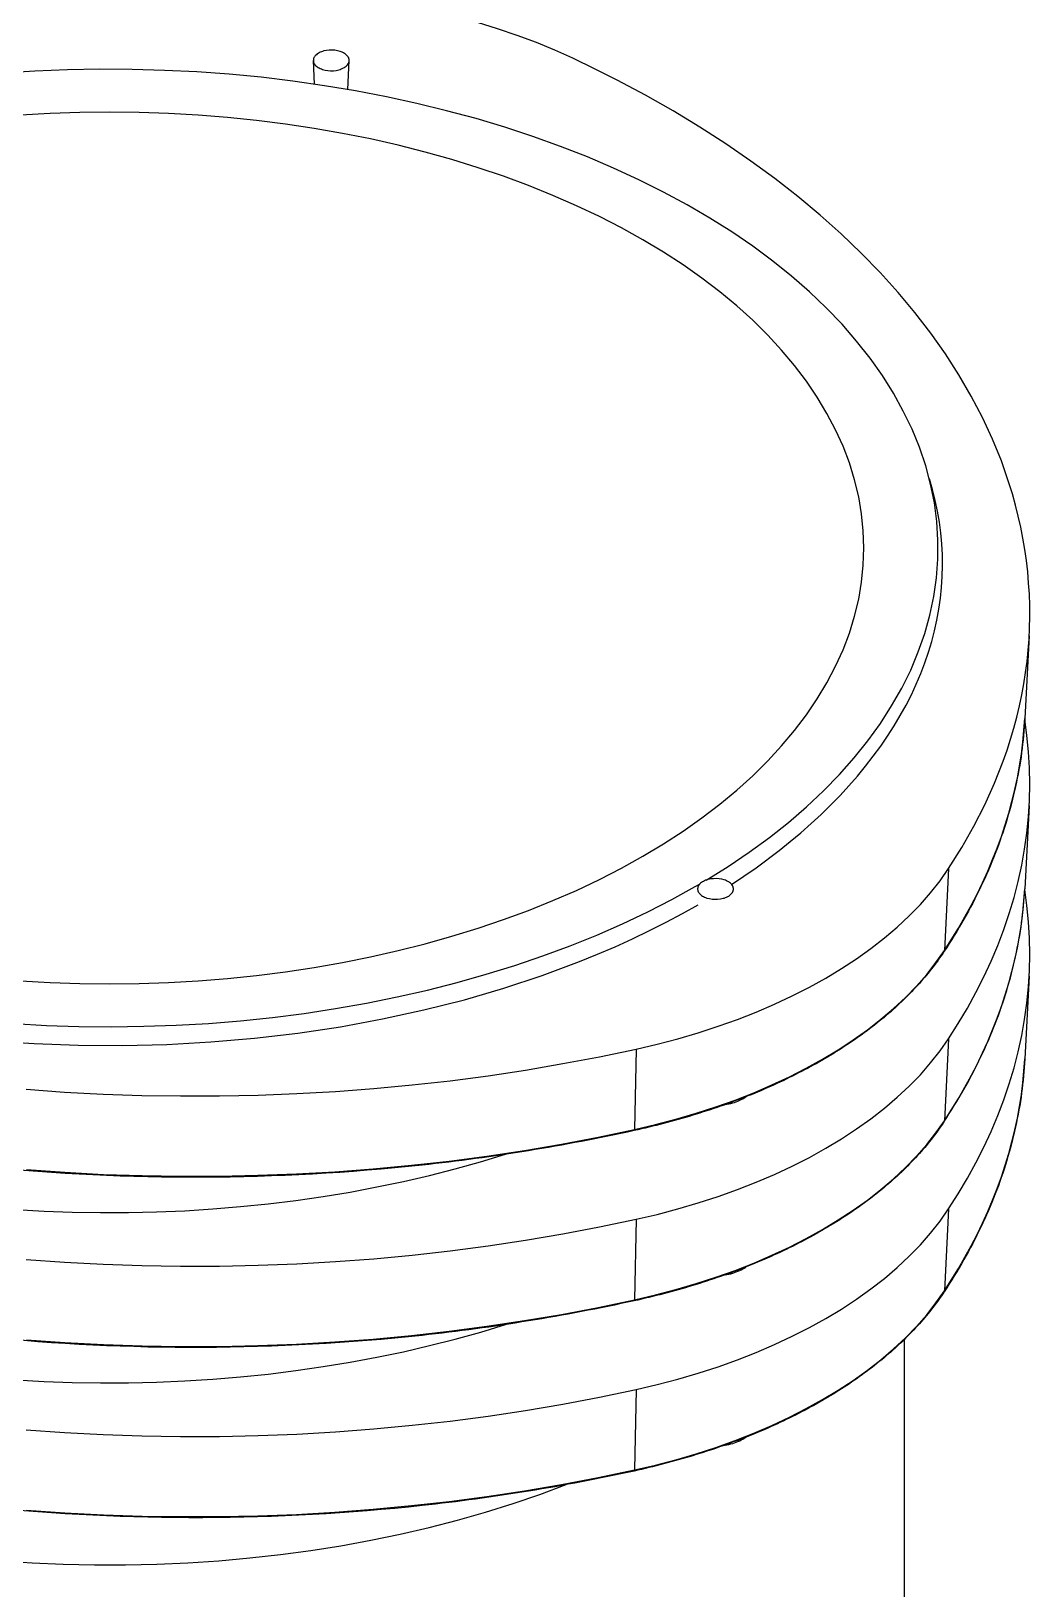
# Model space of a CAD drawing. Extents: x 3 to 197, y 5 to 247.
# Drawn here: x 170.24 to 197.2, y 123.91 to 165.96 of the extents above; entities that cross this region are included whole.
import ezdxf

# ---------------------------------------------------------------- set-up
doc = ezdxf.new("R2010")
doc.units = 0
doc.layers.add('LIVELLO_1', color=160, linetype='Continuous')

# ---------------------------------------------------------------- blocks, each defined once
blk = doc.blocks.new('AI9-BLK1')
at = {"layer": 'LIVELLO_1', "color": 7}
for p, q in [((77.781, 39.077), (77.754, 39.713)), ((78.688, 38.932), (78.722, 39.713)), ((97.08, 24.188), (96.961, 21.954)), ((97.08, 19.594), (96.961, 17.359)), ((94.904, 17.904), (94.791, 15.691)), ((97.08, 14.997), (96.961, 12.763)), ((94.904, 13.308), (94.791, 11.096)), ((86.467, 13.029), (86.423, 10.857)), ((86.467, 8.435), (86.423, 6.263)), ((94.904, 8.713), (94.791, 6.5)), ((93.707, 5.189), (93.707, -26.715)), ((86.467, 3.84), (86.423, 1.668))]:
    blk.add_line(p, q, dxfattribs=at)
for points in [[(84.757, 39.775), (84.273, 39.993), (83.774, 40.2), (83.258, 40.395), (82.73, 40.574), (82.189, 40.744), (81.636, 40.899), (81.072, 41.039), (80.499, 41.167), (79.916, 41.279), (79.327, 41.379), (78.73, 41.463), (78.126, 41.534), (77.521, 41.59), (76.911, 41.63), (76.297, 41.656), (75.683, 41.666), (75.068, 41.663), (74.456, 41.641), (73.843, 41.608), (73.234, 41.559)], [(78.722, 39.718), (78.72, 39.729), (78.72, 39.739), (78.717, 39.752), (78.715, 39.762), (78.712, 39.774), (78.708, 39.784), (78.704, 39.795), (78.698, 39.805), (78.691, 39.815), (78.676, 39.836), (78.659, 39.855), (78.639, 39.873), (78.617, 39.892), (78.592, 39.909), (78.565, 39.924), (78.536, 39.937), (78.506, 39.95), (78.474, 39.963), (78.405, 39.981), (78.332, 39.993), (78.256, 39.998), (78.181, 39.996), (78.107, 39.988), (78.036, 39.973), (78, 39.963), (77.97, 39.95), (77.938, 39.937), (77.909, 39.924), (77.882, 39.909), (77.859, 39.892), (77.835, 39.873), (77.814, 39.855), (77.798, 39.836), (77.784, 39.815), (77.777, 39.805), (77.771, 39.795), (77.768, 39.784), (77.762, 39.774), (77.759, 39.762), (77.758, 39.752), (77.756, 39.739), (77.754, 39.729), (77.754, 39.718), (77.754, 39.708), (77.756, 39.698), (77.758, 39.687), (77.759, 39.673), (77.762, 39.663), (77.768, 39.654), (77.771, 39.642), (77.777, 39.632), (77.784, 39.622), (77.798, 39.601), (77.814, 39.583), (77.835, 39.563), (77.859, 39.547), (77.882, 39.528), (77.909, 39.514), (77.938, 39.499), (77.97, 39.487), (78, 39.476), (78.07, 39.456), (78.144, 39.444), (78.218, 39.44), (78.294, 39.441), (78.368, 39.449), (78.44, 39.464), (78.474, 39.476), (78.506, 39.487), (78.536, 39.499), (78.565, 39.514), (78.592, 39.528), (78.617, 39.547), (78.639, 39.563), (78.659, 39.583), (78.676, 39.601), (78.691, 39.622), (78.698, 39.632), (78.704, 39.642), (78.708, 39.654), (78.712, 39.663), (78.715, 39.673), (78.717, 39.687), (78.72, 39.698), (78.72, 39.708), (78.722, 39.718)], [(94.904, 17.904), (95.26, 18.472), (95.587, 19.047), (95.883, 19.626), (96.145, 20.211), (96.378, 20.803), (96.481, 21.099), (96.577, 21.395), (96.665, 21.695), (96.744, 21.993), (96.816, 22.291), (96.88, 22.593), (96.935, 22.892), (96.982, 23.194), (97.02, 23.495), (97.052, 23.796), (97.075, 24.099), (97.089, 24.401), (97.095, 24.702), (97.093, 25.007), (97.083, 25.308), (97.064, 25.61), (97.039, 25.913), (97.004, 26.216), (96.961, 26.515), (96.909, 26.817), (96.852, 27.118), (96.784, 27.418), (96.708, 27.716), (96.624, 28.017), (96.533, 28.314), (96.327, 28.905), (96.088, 29.496), (95.816, 30.079), (95.513, 30.657), (95.181, 31.23), (94.816, 31.798), (94.42, 32.357), (93.995, 32.911), (93.54, 33.455), (93.055, 33.992), (92.544, 34.519), (92.002, 35.036), (91.432, 35.545), (90.836, 36.042), (90.214, 36.528), (89.565, 37.002), (88.891, 37.465), (88.191, 37.915), (87.467, 38.353), (86.722, 38.776), (85.953, 39.186), (85.361, 39.484), (84.757, 39.775)], [(88.356, 17.588), (88.951, 17.96), (89.521, 18.344), (90.064, 18.742), (90.581, 19.149), (91.068, 19.569), (91.527, 20.001), (91.955, 20.443), (92.354, 20.891), (92.724, 21.352), (93.061, 21.819), (93.364, 22.293), (93.638, 22.774), (93.879, 23.261), (94.084, 23.752), (94.258, 24.248), (94.396, 24.747), (94.502, 25.249), (94.573, 25.753), (94.612, 26.258), (94.614, 26.766), (94.584, 27.271), (94.518, 27.775), (94.418, 28.277), (94.285, 28.778), (94.116, 29.274), (93.916, 29.766), (93.681, 30.254), (93.415, 30.736), (93.115, 31.212), (92.784, 31.681), (92.42, 32.141), (92.027, 32.594), (91.602, 33.035), (91.149, 33.468), (90.666, 33.89), (90.156, 34.301), (89.617, 34.7), (89.051, 35.087), (88.46, 35.459), (87.845, 35.822), (87.204, 36.166), (86.543, 36.495), (85.858, 36.813), (85.152, 37.113), (84.427, 37.396), (83.683, 37.663), (82.923, 37.913), (82.146, 38.147), (81.351, 38.361), (80.545, 38.558), (79.725, 38.735), (78.894, 38.894), (78.052, 39.036), (77.203, 39.158), (76.346, 39.262), (75.482, 39.344), (74.612, 39.408), (73.74, 39.449), (72.865, 39.474), (71.99, 39.479), (71.115, 39.463), (70.24, 39.426), (69.369, 39.372)], [(69.678, 13.718), (70.55, 13.67), (71.423, 13.642), (72.3, 13.634), (73.175, 13.644), (74.051, 13.675), (74.921, 13.724), (75.788, 13.795), (76.649, 13.886), (77.506, 13.994), (78.353, 14.123), (79.191, 14.271), (80.017, 14.437), (80.833, 14.623), (81.634, 14.826), (82.421, 15.047), (83.194, 15.286), (83.949, 15.543), (84.687, 15.816), (85.405, 16.104), (86.103, 16.41), (86.78, 16.732), (87.433, 17.067), (88.066, 17.418), (88.196, 17.494)], [(69.853, 14.869), (70.649, 14.826), (71.449, 14.796), (72.248, 14.788), (73.048, 14.796), (73.845, 14.826), (74.642, 14.869), (75.434, 14.933), (76.221, 15.014), (77.003, 15.114), (77.777, 15.231), (78.543, 15.365), (79.297, 15.518), (80.042, 15.686), (80.776, 15.87), (81.494, 16.073), (82.201, 16.29), (82.891, 16.524), (83.563, 16.771), (84.219, 17.036), (84.859, 17.314), (85.477, 17.608), (86.072, 17.916), (86.651, 18.235), (87.204, 18.569), (87.736, 18.914), (88.243, 19.271), (88.725, 19.64), (89.184, 20.02), (89.616, 20.407), (90.019, 20.806), (90.396, 21.214), (90.745, 21.631), (91.066, 22.054), (91.358, 22.484), (91.619, 22.92), (91.852, 23.362), (92.054, 23.809), (92.227, 24.261), (92.366, 24.715), (92.476, 25.173), (92.554, 25.634), (92.6, 26.094), (92.616, 26.556), (92.6, 27.018), (92.554, 27.48), (92.476, 27.938), (92.366, 28.397), (92.227, 28.852), (92.054, 29.303), (91.852, 29.75), (91.619, 30.191), (91.358, 30.629), (91.066, 31.061), (90.745, 31.484), (90.396, 31.899), (90.019, 32.305), (89.616, 32.704), (89.184, 33.094), (88.725, 33.473), (88.243, 33.84), (87.736, 34.198), (87.204, 34.544), (86.651, 34.876), (86.072, 35.197), (85.477, 35.504), (84.859, 35.797), (84.219, 36.075), (83.563, 36.34), (82.891, 36.59), (82.201, 36.823), (81.494, 37.04), (80.776, 37.243), (80.042, 37.427), (79.297, 37.597), (78.543, 37.748), (77.777, 37.882), (77.003, 37.998), (76.221, 38.097), (75.434, 38.178), (74.642, 38.241), (73.845, 38.287), (73.048, 38.313), (72.248, 38.323), (71.449, 38.313), (70.649, 38.287), (69.853, 38.241)], [(89.046, 17.474), (89.705, 17.924), (90.329, 18.388), (90.627, 18.629), (90.916, 18.869), (91.195, 19.116), (91.466, 19.365), (91.725, 19.619), (91.974, 19.877), (92.214, 20.136), (92.444, 20.397), (92.663, 20.664), (92.87, 20.932), (93.07, 21.204), (93.257, 21.476), (93.432, 21.753), (93.599, 22.031), (93.754, 22.311), (93.897, 22.594), (94.029, 22.877), (94.15, 23.164), (94.261, 23.452), (94.359, 23.74), (94.447, 24.03), (94.523, 24.32), (94.589, 24.612), (94.641, 24.905), (94.683, 25.198), (94.713, 25.493), (94.732, 25.787), (94.739, 26.08), (94.735, 26.374), (94.72, 26.668), (94.692, 26.963), (94.653, 27.256), (94.604, 27.549), (94.541, 27.841), (94.467, 28.132), (94.383, 28.422)], [(69.035, 13.255), (70.219, 13.176), (71.41, 13.133), (72.604, 13.127), (73.796, 13.154), (74.984, 13.221), (76.162, 13.323), (77.331, 13.459), (78.485, 13.634), (79.624, 13.843), (80.741, 14.085), (81.832, 14.362), (82.897, 14.673), (83.935, 15.014), (84.936, 15.389), (85.424, 15.587), (85.903, 15.793), (86.371, 16.005), (86.83, 16.226), (87.28, 16.451), (87.718, 16.685), (88.147, 16.926)], [(70.013, 9.774), (71.049, 9.703), (72.088, 9.647), (73.13, 9.612), (74.172, 9.596), (75.216, 9.597), (76.258, 9.621), (77.299, 9.66), (78.337, 9.719), (79.371, 9.797), (80.4, 9.894), (81.425, 10.007), (82.442, 10.142), (83.452, 10.292), (84.452, 10.464), (85.443, 10.651), (86.423, 10.857), (86.988, 10.989), (87.543, 11.134), (88.086, 11.296), (88.619, 11.467), (89.137, 11.653), (89.641, 11.849), (90.132, 12.06), (90.605, 12.282), (91.062, 12.514), (91.503, 12.756), (91.924, 13.011), (92.327, 13.276), (92.71, 13.55), (93.073, 13.833), (93.415, 14.123), (93.736, 14.423), (94.034, 14.729), (94.311, 15.045), (94.562, 15.363), (94.791, 15.691), (95.168, 16.295), (95.345, 16.598), (95.513, 16.904), (95.672, 17.212), (95.82, 17.52), (95.961, 17.832), (96.092, 18.143), (96.214, 18.456), (96.329, 18.77), (96.433, 19.085), (96.528, 19.401), (96.614, 19.717), (96.692, 20.037), (96.759, 20.353), (96.818, 20.674), (96.867, 20.993), (96.907, 21.313), (96.938, 21.634), (96.961, 21.954)], [(94.904, 13.308), (95.165, 13.721), (95.412, 14.136), (95.641, 14.555), (95.855, 14.976), (96.05, 15.401), (96.232, 15.826), (96.394, 16.255), (96.541, 16.685), (96.671, 17.118), (96.782, 17.555), (96.877, 17.99), (96.956, 18.426), (97.017, 18.862), (97.061, 19.301), (97.086, 19.742), (97.096, 20.18), (97.088, 20.62), (97.062, 21.056), (97.019, 21.496), (96.958, 21.935)], [(69.998, 11.944), (71.037, 11.87), (72.079, 11.816), (73.125, 11.78), (74.171, 11.765), (75.217, 11.766), (76.263, 11.788), (77.309, 11.827), (78.351, 11.888), (79.389, 11.966), (80.422, 12.061), (81.451, 12.176), (82.471, 12.311), (83.484, 12.464), (84.487, 12.636), (85.483, 12.822), (86.467, 13.029)], [(86.467, 13.029), (87.037, 13.163), (87.596, 13.31), (88.143, 13.469), (88.68, 13.644), (89.202, 13.831), (89.71, 14.029), (90.204, 14.241), (90.684, 14.465), (91.144, 14.699), (91.587, 14.945), (92.012, 15.202), (92.418, 15.468), (92.804, 15.745), (93.17, 16.03), (93.514, 16.323), (93.838, 16.624), (94.14, 16.934), (94.417, 17.25), (94.671, 17.575), (94.904, 17.904)], [(89.094, 17.352), (89.094, 17.362), (89.093, 17.374), (89.091, 17.384), (89.089, 17.395), (89.084, 17.405), (89.081, 17.416), (89.076, 17.428), (89.071, 17.438), (89.066, 17.448), (89.051, 17.468), (89.034, 17.489), (89.013, 17.507), (88.991, 17.524), (88.966, 17.54), (88.939, 17.557), (88.911, 17.571), (88.88, 17.585), (88.848, 17.595), (88.779, 17.612), (88.705, 17.626), (88.631, 17.631), (88.555, 17.629), (88.481, 17.621), (88.41, 17.604), (88.375, 17.595), (88.343, 17.585), (88.312, 17.571), (88.283, 17.557), (88.257, 17.54), (88.231, 17.524), (88.209, 17.507), (88.189, 17.489), (88.172, 17.468), (88.157, 17.448), (88.152, 17.438), (88.147, 17.428), (88.141, 17.416), (88.138, 17.405), (88.133, 17.395), (88.132, 17.384), (88.13, 17.374), (88.128, 17.362), (88.128, 17.352), (88.128, 17.342), (88.13, 17.329), (88.132, 17.318), (88.133, 17.308), (88.138, 17.296), (88.141, 17.287), (88.147, 17.277), (88.152, 17.263), (88.157, 17.253), (88.172, 17.236), (88.189, 17.216), (88.209, 17.198), (88.231, 17.178), (88.257, 17.161), (88.283, 17.147), (88.312, 17.133), (88.343, 17.118), (88.375, 17.107), (88.444, 17.091), (88.518, 17.077), (88.592, 17.072), (88.668, 17.074), (88.742, 17.082), (88.814, 17.099), (88.848, 17.107), (88.88, 17.118), (88.911, 17.133), (88.939, 17.147), (88.966, 17.161), (88.991, 17.178), (89.013, 17.198), (89.034, 17.216), (89.051, 17.236), (89.066, 17.253), (89.071, 17.263), (89.076, 17.277), (89.081, 17.287), (89.084, 17.296), (89.089, 17.308), (89.091, 17.318), (89.093, 17.329), (89.094, 17.342), (89.094, 17.352)], [(94.791, 11.096), (95.168, 11.699), (95.345, 12.003), (95.513, 12.31), (95.672, 12.616), (95.82, 12.927), (95.961, 13.237), (96.092, 13.548), (96.214, 13.861), (96.329, 14.176), (96.433, 14.49), (96.528, 14.805), (96.614, 15.124), (96.69, 15.44), (96.759, 15.76), (96.818, 16.079), (96.867, 16.397), (96.907, 16.718), (96.938, 17.038), (96.961, 17.359)], [(94.904, 8.713), (95.165, 9.125), (95.412, 9.542), (95.641, 9.96), (95.855, 10.381), (96.052, 10.806), (96.232, 11.233), (96.394, 11.661), (96.541, 12.092), (96.671, 12.524), (96.782, 12.959), (96.877, 13.393), (96.956, 13.831), (97.017, 14.27), (97.061, 14.708), (97.086, 15.146), (97.096, 15.585), (97.088, 16.025), (97.062, 16.463), (97.019, 16.901), (96.958, 17.339)], [(69.998, 7.346), (71.037, 7.275), (72.079, 7.221), (73.125, 7.187), (74.171, 7.168), (75.217, 7.172), (76.263, 7.193), (77.309, 7.234), (78.351, 7.294), (79.389, 7.371), (80.422, 7.467), (81.451, 7.583), (82.471, 7.717), (83.484, 7.87), (84.487, 8.04), (85.483, 8.229), (86.467, 8.435)], [(69.732, 8.695), (70.489, 8.652), (71.246, 8.628), (72.007, 8.614), (72.766, 8.616), (73.524, 8.634), (74.283, 8.667), (75.037, 8.715), (75.79, 8.776), (76.538, 8.853), (77.281, 8.944), (78.019, 9.051), (78.749, 9.171), (79.472, 9.306), (80.186, 9.454), (80.892, 9.619), (81.587, 9.795), (82.271, 9.984), (82.944, 10.189)], [(86.467, 8.435), (87.037, 8.568), (87.596, 8.715), (88.143, 8.876), (88.68, 9.051), (89.202, 9.235), (89.71, 9.436), (90.204, 9.647), (90.684, 9.869), (91.144, 10.105), (91.587, 10.35), (92.012, 10.607), (92.418, 10.874), (92.804, 11.149), (93.17, 11.435), (93.514, 11.729), (93.838, 12.03), (94.14, 12.338), (94.417, 12.656), (94.671, 12.978), (94.904, 13.308)], [(70.013, 0.584), (71.049, 0.512), (72.088, 0.458), (73.13, 0.423), (74.172, 0.407), (75.216, 0.41), (76.258, 0.43), (77.299, 0.469), (78.337, 0.529), (79.371, 0.606), (80.4, 0.705), (81.425, 0.818), (82.442, 0.952), (83.452, 1.103), (84.452, 1.273), (85.443, 1.462), (86.423, 1.668), (86.988, 1.798), (87.543, 1.945), (88.086, 2.106), (88.619, 2.277), (89.137, 2.463), (89.641, 2.661), (90.132, 2.87), (90.605, 3.091), (91.062, 3.323), (91.503, 3.569), (91.924, 3.82), (92.327, 4.086), (92.71, 4.359), (93.073, 4.642), (93.415, 4.934), (93.736, 5.234), (94.034, 5.542), (94.311, 5.854), (94.562, 6.175), (94.791, 6.5), (95.168, 7.104), (95.345, 7.409), (95.513, 7.715), (95.672, 8.023), (95.82, 8.331), (95.961, 8.642), (96.092, 8.952), (96.214, 9.266), (96.329, 9.581), (96.433, 9.895), (96.528, 10.21), (96.614, 10.528), (96.692, 10.846), (96.759, 11.165), (96.818, 11.483), (96.867, 11.803), (96.907, 12.122), (96.938, 12.443), (96.961, 12.763)], [(70.013, 5.177), (71.049, 5.105), (72.088, 5.054), (73.13, 5.016), (74.172, 5.001), (75.216, 5.004), (76.258, 5.024), (77.299, 5.065), (78.337, 5.125), (79.371, 5.202), (80.4, 5.298), (81.425, 5.413), (82.442, 5.546), (83.452, 5.698), (84.452, 5.867), (85.443, 6.057), (86.423, 6.263)], [(86.423, 6.263), (86.988, 6.395), (87.543, 6.541), (88.086, 6.699), (88.618, 6.872), (89.137, 7.056), (89.641, 7.254), (90.132, 7.465), (90.605, 7.685), (91.062, 7.918), (91.503, 8.163), (91.924, 8.417), (92.327, 8.68), (92.71, 8.955), (93.073, 9.237), (93.415, 9.528), (93.736, 9.828), (94.034, 10.136), (94.311, 10.449), (94.562, 10.77), (94.791, 11.096)], [(69.998, 2.753), (71.037, 2.679), (72.079, 2.627), (73.125, 2.59), (74.171, 2.574), (75.217, 2.575), (76.263, 2.598), (77.309, 2.638), (78.351, 2.697), (79.389, 2.775), (80.422, 2.874), (81.451, 2.987), (82.471, 3.122), (83.484, 3.274), (84.487, 3.445), (85.483, 3.633), (86.467, 3.84)], [(69.732, 4.099), (70.489, 4.059), (71.246, 4.031), (72.007, 4.018), (72.766, 4.021), (73.524, 4.039), (74.283, 4.073), (75.037, 4.118), (75.79, 4.181), (76.538, 4.257), (77.281, 4.351), (78.019, 4.456), (78.749, 4.576), (79.472, 4.711), (80.187, 4.86), (80.892, 5.023), (81.587, 5.2), (82.273, 5.388), (82.944, 5.593)], [(86.467, 3.84), (87.037, 3.972), (87.596, 4.12), (88.143, 4.282), (88.68, 4.455), (89.202, 4.641), (89.71, 4.841), (90.204, 5.052), (90.684, 5.275), (91.144, 5.51), (91.587, 5.755), (92.012, 6.011), (92.418, 6.277), (92.804, 6.554), (93.17, 6.839), (93.514, 7.132), (93.838, 7.435), (94.14, 7.745), (94.417, 8.059), (94.671, 8.384), (94.904, 8.713)], [(69.324, -0.786), (70.162, -0.842), (71.001, -0.879), (71.843, -0.896), (72.686, -0.896), (73.528, -0.878), (74.368, -0.84), (75.206, -0.782), (76.039, -0.708), (76.865, -0.618), (77.687, -0.506), (78.499, -0.379), (79.302, -0.232), (80.096, -0.068), (80.877, 0.113), (81.647, 0.311), (82.403, 0.527), (83.145, 0.759), (83.869, 1.006), (84.578, 1.271)]]:
    blk.add_lwpolyline(points, dxfattribs=at)
for points, knots in [([(96.961, 21.954), (96.943, 21.647), (96.914, 21.339), (96.874, 21.035), (96.832, 20.728), (96.778, 20.422), (96.71, 20.119), (96.644, 19.813), (96.563, 19.51), (96.472, 19.21), (96.381, 18.905), (96.277, 18.606), (96.161, 18.308), (96.042, 18.004), (95.915, 17.708), (95.775, 17.416), (95.633, 17.117), (95.479, 16.824), (95.315, 16.536), (95.147, 16.241), (94.972, 15.953), (94.784, 15.669), (94.57, 15.345), (94.327, 15.039), (94.066, 14.749), (93.784, 14.441), (93.481, 14.154), (93.162, 13.886), (92.819, 13.601), (92.459, 13.339), (92.086, 13.095), (91.689, 12.835), (91.277, 12.599), (90.855, 12.384), (90.41, 12.155), (89.951, 11.949), (89.486, 11.763), (88.999, 11.567), (88.501, 11.396), (87.998, 11.243), (87.475, 11.085), (86.948, 10.948), (86.413, 10.829), (84.526, 10.413), (82.612, 10.106), (80.688, 9.897), (78.722, 9.685), (76.745, 9.576), (74.768, 9.568), (72.789, 9.561), (70.809, 9.655), (68.84, 9.853), (66.911, 10.047), (64.99, 10.34), (63.094, 10.744), (62.172, 10.938), (61.256, 11.159), (60.346, 11.406), (59.461, 11.648), (58.582, 11.913), (57.712, 12.21), (56.87, 12.494), (56.035, 12.806), (55.212, 13.143), (54.42, 13.472), (53.637, 13.825), (52.868, 14.205), (52.13, 14.569), (51.405, 14.963), (50.696, 15.383), (50.018, 15.783), (49.354, 16.213), (48.712, 16.667)], [0, 0, 0, 0, 1, 1, 1, 2, 2, 2, 3, 3, 3, 4, 4, 4, 5, 5, 5, 6, 6, 6, 7, 7, 7, 8, 8, 8, 9, 9, 9, 10, 10, 10, 11, 11, 11, 12, 12, 12, 13, 13, 13, 14, 14, 14, 15, 15, 15, 16, 16, 16, 17, 17, 17, 18, 18, 18, 19, 19, 19, 20, 20, 20, 21, 21, 21, 22, 22, 22, 23, 23, 23, 24, 24, 24, 24]), ([(94.784, 11.075), (94.972, 11.356), (95.147, 11.646), (95.315, 11.941), (95.479, 12.229), (95.633, 12.522), (95.775, 12.82), (95.915, 13.113), (96.042, 13.411), (96.161, 13.713), (96.277, 14.009), (96.381, 14.309), (96.472, 14.615), (96.563, 14.915), (96.644, 15.218), (96.71, 15.524), (96.778, 15.828), (96.832, 16.132), (96.874, 16.44), (96.914, 16.745), (96.943, 17.051), (96.961, 17.359)], [0, 0, 0, 0, 1, 1, 1, 2, 2, 2, 3, 3, 3, 4, 4, 4, 5, 5, 5, 6, 6, 6, 7, 7, 7, 7]), ([(96.961, 12.763), (96.943, 12.457), (96.914, 12.15), (96.874, 11.844), (96.832, 11.537), (96.778, 11.233), (96.71, 10.93), (96.644, 10.623), (96.563, 10.321), (96.472, 10.019), (96.381, 9.715), (96.277, 9.415), (96.161, 9.118), (96.042, 8.815), (95.915, 8.519), (95.775, 8.226), (95.633, 7.928), (95.479, 7.633), (95.315, 7.345), (95.147, 7.052), (94.972, 6.762), (94.784, 6.478), (94.57, 6.154), (94.327, 5.848), (94.066, 5.559), (93.784, 5.251), (93.481, 4.963), (93.162, 4.698), (92.819, 4.412), (92.459, 4.148), (92.086, 3.904), (91.689, 3.647), (91.277, 3.409), (90.855, 3.193), (90.41, 2.966), (89.951, 2.758), (89.486, 2.572), (88.999, 2.38), (88.501, 2.205), (87.998, 2.052), (87.475, 1.894), (86.948, 1.757), (86.413, 1.639), (84.526, 1.223), (82.612, 0.915), (80.688, 0.706), (78.722, 0.494), (76.745, 0.385), (74.768, 0.379), (72.789, 0.37), (70.809, 0.464), (68.84, 0.664), (66.911, 0.858), (64.99, 1.151), (63.094, 1.553), (62.172, 1.749), (61.256, 1.969), (60.346, 2.215), (59.461, 2.459), (58.582, 2.725), (57.712, 3.018), (56.87, 3.303), (56.035, 3.615), (55.212, 3.954), (54.42, 4.282), (53.637, 4.634), (52.868, 5.014), (52.13, 5.38), (51.405, 5.772), (50.696, 6.192), (50.018, 6.595), (49.354, 7.022), (48.712, 7.476)], [0, 0, 0, 0, 1, 1, 1, 2, 2, 2, 3, 3, 3, 4, 4, 4, 5, 5, 5, 6, 6, 6, 7, 7, 7, 8, 8, 8, 9, 9, 9, 10, 10, 10, 11, 11, 11, 12, 12, 12, 13, 13, 13, 14, 14, 14, 15, 15, 15, 16, 16, 16, 17, 17, 17, 18, 18, 18, 19, 19, 19, 20, 20, 20, 21, 21, 21, 22, 22, 22, 23, 23, 23, 24, 24, 24, 24]), ([(86.413, 6.233), (84.526, 5.82), (82.612, 5.51), (80.688, 5.301), (78.722, 5.088), (76.745, 4.981), (74.768, 4.973), (72.789, 4.965), (70.809, 5.061), (68.84, 5.258), (66.911, 5.451), (64.99, 5.747), (63.094, 6.148), (62.172, 6.344), (61.256, 6.564), (60.346, 6.811), (59.461, 7.052), (58.582, 7.32), (57.712, 7.613), (56.87, 7.898), (56.035, 8.211), (55.212, 8.548), (54.42, 8.876), (53.637, 9.228), (52.868, 9.611), (52.13, 9.976), (51.405, 10.367), (50.696, 10.786), (50.018, 11.19), (49.354, 11.617), (48.712, 12.073)], [0, 0, 0, 0, 1, 1, 1, 2, 2, 2, 3, 3, 3, 4, 4, 4, 5, 5, 5, 6, 6, 6, 7, 7, 7, 8, 8, 8, 9, 9, 9, 10, 10, 10, 10]), ([(88.869, 11.529), (88.938, 11.541), (89.007, 11.554), (89.074, 11.575), (89.14, 11.594), (89.202, 11.617), (89.264, 11.646), (89.321, 11.672), (89.374, 11.702), (89.427, 11.738)], [0, 0, 0, 0, 1, 1, 1, 2, 2, 2, 3, 3, 3, 3]), ([(94.784, 11.075), (94.57, 10.748), (94.327, 10.442), (94.066, 10.154), (93.784, 9.846), (93.481, 9.56), (93.162, 9.293), (92.819, 9.006), (92.459, 8.743), (92.086, 8.501), (91.689, 8.24), (91.277, 8.005), (90.855, 7.789), (90.41, 7.56), (89.951, 7.353), (89.486, 7.168), (88.999, 6.973), (88.501, 6.801), (87.998, 6.646), (87.475, 6.488), (86.948, 6.351), (86.413, 6.233)], [0, 0, 0, 0, 1, 1, 1, 2, 2, 2, 3, 3, 3, 4, 4, 4, 5, 5, 5, 6, 6, 6, 7, 7, 7, 7]), ([(88.869, 6.935), (88.938, 6.946), (89.007, 6.961), (89.074, 6.979), (89.14, 6.999), (89.202, 7.022), (89.264, 7.05), (89.321, 7.076), (89.374, 7.108), (89.427, 7.144)], [0, 0, 0, 0, 1, 1, 1, 2, 2, 2, 3, 3, 3, 3]), ([(88.869, 2.338), (88.938, 2.35), (89.007, 2.365), (89.074, 2.384), (89.14, 2.403), (89.202, 2.425), (89.264, 2.455), (89.321, 2.482), (89.374, 2.515), (89.427, 2.549)], [0, 0, 0, 0, 1, 1, 1, 2, 2, 2, 3, 3, 3, 3])]:
    blk.add_open_spline(points, degree=3, knots=knots, dxfattribs=at)

msp = doc.modelspace()

# ---------------------------------------------------------------- block references
at = {"layer": 'LIVELLO_1', "color": 7}
msp.add_blockref('AI9-BLK1', (100.106551, 125.448243), dxfattribs=at)

doc.saveas('drawing.dxf')
